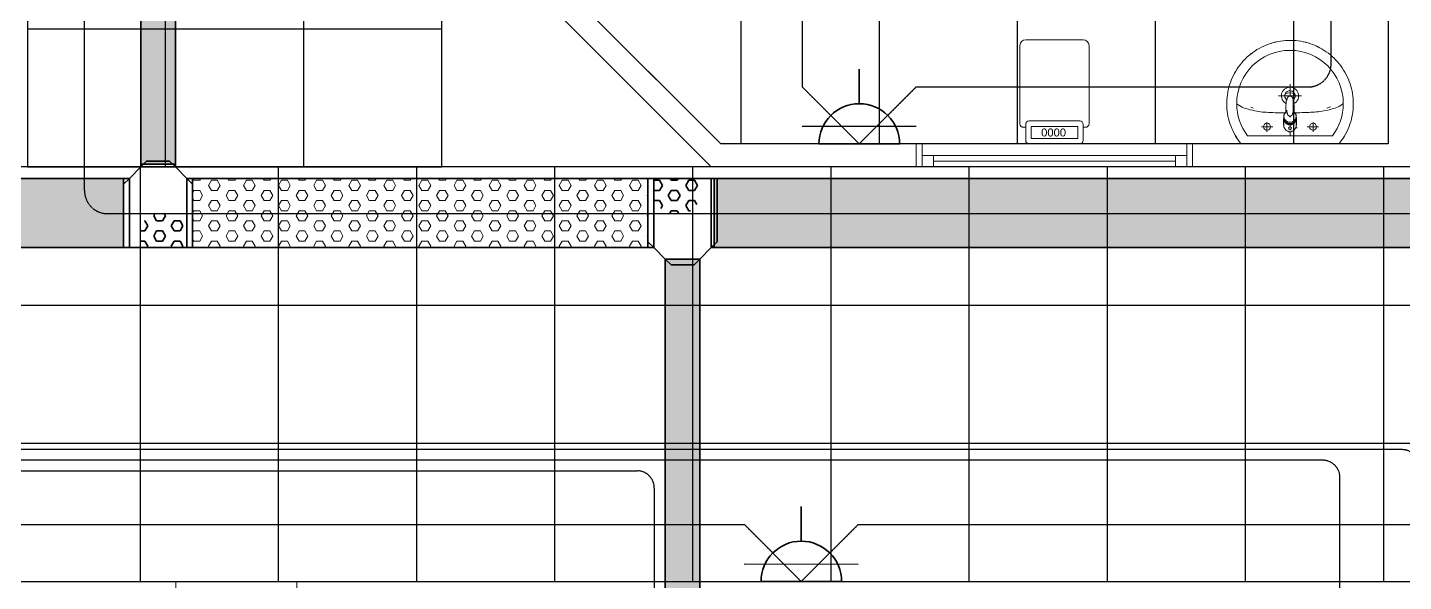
# Model space of a CAD drawing. Extents: x -12260 to 57327, y -29287 to 19916.
# Drawn here: x 13206 to 19182, y -2710 to -304 of the extents above; entities that cross this region are included whole.
import ezdxf
from ezdxf.enums import TextEntityAlignment as Align

# ---------------------------------------------------------------- set-up
doc = ezdxf.new("R2010")
doc.units = 0
doc.header["$LTSCALE"] = 0.25
doc.linetypes.add('DASHDOT', pattern=[25.4, 12.7, -6.35, 0, -6.35])
doc.linetypes.add('HIDDEN', pattern=[9.525, 6.35, -3.175])
for name, color, linetype, lineweight in [('01-First Floor-FUR$0$Aluminum', 251, 'Continuous', 5), ('01-First Floor-FUR$0$LOADING', 253, 'Continuous', 5), ('01-First Floor-FUR$0$P-SANR-FIXT', 6, 'Continuous', 18), ('01-First Floor-FUR$0$P-SANR-FIXT-1', 6, 'Continuous', 13), ('01-First Floor-FUR$0$Walls', 251, 'Continuous', 5), ('E-LITE-CLNG-CNDT', 6, 'DASHDOT', 35), ('E-LITE-EXIT-NUMB', 6, 'Continuous', 25), ('E-POWR-FLOR-CNDT', 6, 'HIDDEN', 25), ('E-POWR-WALL @ 100', 4, 'Continuous', 35), ('T-CABL-TRAY', 60, 'Continuous', 35)]:
    doc.layers.add(name, color=color, linetype=linetype, lineweight=lineweight)
doc.layers.add('01-First Floor-FUR$0$FALSE CEILING', color=251, linetype='Continuous')
doc.styles.add('01-First Floor-FUR$0$Standard', font='arial.ttf')
doc.styles.add('DC_SIMPLEX', font='SIMPLEX.shx', dxfattribs={"width": 0.7})

# ---------------------------------------------------------------- blocks, each defined once
blk = doc.blocks.new('01-First Floor-FUR$0$FP_138-161_A_00_GFL_-0_080_Einreichung_Grundrisse_100')
at = {"layer": '01-First Floor-FUR$0$P-SANR-FIXT'}
blk.add_line((-0.0044, -0.0019), (-0.0045, -0.0021), dxfattribs=at)
at = {"layer": '01-First Floor-FUR$0$P-SANR-FIXT', "flags": 128}
blk.add_lwpolyline([(-0.0057, -0.0037), (-0.0058, -0.0039), (-0.006, -0.004)], dxfattribs=at)
blk = doc.blocks.new('01-First Floor-FUR$0$FP_139-161_A_00_GFL_-0_080_Einreichung_Grundrisse_100')
at = {"layer": '01-First Floor-FUR$0$P-SANR-FIXT'}
blk.add_line((0.0045, -0.0022), (0.0044, -0.002), dxfattribs=at)
at = {"layer": '01-First Floor-FUR$0$P-SANR-FIXT', "flags": 128}
blk.add_lwpolyline([(0.006, -0.004), (0.0059, -0.0039), (0.0057, -0.0038)], dxfattribs=at)
blk = doc.blocks.new('01-First Floor-FUR$0$IS_Ceraplus_B8204_BIM_BG _1_ - B8204AA - CERAPLUS single lever basin mixer with pop-up waste-V137-161_A_00_GFL_-0_080_Einreichung_Grundrisse_100')
at = {"layer": '01-First Floor-FUR$0$P-SANR-FIXT-1'}
h = blk.add_hatch(dxfattribs=at)
h.set_pattern_fill('FP_26', color=256, style=0, pattern_type=2)
h.set_pattern_definition([(225, (0.009, 0), (0.010607, -0.010607), []), (315, (0.009, 0), (0.010607, 0.010607), [])])
h.paths.add_polyline_path([(0.0056, -0.002), (0.0058, -0.0024), (0.0058, -0.0021)])
h.paths.add_polyline_path([(0.007, -0.0039), (0.0088, -0.0045), (0.0084, -0.0043)])
at = {"layer": '01-First Floor-FUR$0$LOADING'}
for p, q in [((-0.028, 0), (-0.028, -0.0281)), ((-0.0274, -0.0337), (-0.0271, -0.0392)), ((-0.0262, -0.0282), (-0.0263, -0.0287)), ((-0.0137, -0.0512), (-0.0129, -0.0517)), ((0.0124, -0.052), (0.0133, -0.0515)), ((0.0185, -0.0618), (0.019, -0.0539)), ((0.019, -0.0539), (0.0188, -0.0561)), ((0.0263, -0.0287), (0.0262, -0.0282)), ((0.0262, -0.0293), (0.0263, -0.0287)), ((0.0271, -0.0392), (0.0274, -0.0337)), ((0.028, -0.0281), (0.028, 0)), ((0.014, -0.0647), (0.0133, -0.1077))]:
    blk.add_line(p, q, dxfattribs=at)
at = {"layer": '01-First Floor-FUR$0$LOADING', "flags": 128}
for points in [[(-0.0272, -0.0069), (-0.0266, 0.009), (-0.0165, 0.0236), (0, 0.0291)], [(0.0272, -0.0069), (0.0266, 0.009), (0.0165, 0.0236), (0, 0.0291)], [(-0.0271, -0.0393), (-0.027, -0.0403), (-0.0269, -0.0414), (-0.0267, -0.0424), (-0.0265, -0.0434), (-0.0262, -0.0444), (-0.0259, -0.0454), (-0.0255, -0.0464), (-0.0252, -0.0474), (-0.0247, -0.0484), (-0.0243, -0.0493), (-0.0238, -0.0502), (-0.0232, -0.0511), (-0.0226, -0.052), (-0.022, -0.0529), (-0.0214, -0.0537), (-0.0207, -0.0545), (-0.0199, -0.0553), (-0.0192, -0.0561), (-0.0184, -0.0568), (-0.0176, -0.0575), (-0.0173, -0.0577)], [(-0.0176, -0.0568), (-0.0224, -0.0513), (-0.0254, -0.0448), (-0.0264, -0.0376), (-0.0253, -0.0305), (-0.0222, -0.024), (-0.0172, -0.0186), (-0.0109, -0.0147), (-0.0037, -0.0127), (0.0037, -0.0127), (0.0109, -0.0147), (0.0172, -0.0186), (0.0222, -0.024), (0.0253, -0.0305), (0.0264, -0.0376), (0.0254, -0.0448), (0.0224, -0.0513), (0.0176, -0.0568)], [(-0.019, -0.0539), (-0.0185, -0.0615), (-0.0185, -0.0618)], [(-0.0162, -0.0579), (-0.0156, -0.058), (-0.0151, -0.0581), (-0.0146, -0.0583), (-0.0142, -0.0586), (-0.0139, -0.0588), (-0.0138, -0.0591)], [(-0.0138, -0.0591), (-0.0139, -0.0612), (-0.014, -0.0633)], [(0.0138, -0.0591), (0.0139, -0.0588), (0.0142, -0.0586), (0.0146, -0.0583), (0.0151, -0.0581), (0.0156, -0.058), (0.0162, -0.0579)], [(0.014, -0.0633), (0.0139, -0.0612), (0.0138, -0.0591)], [(0.0171, -0.0578), (0.0174, -0.0575), (0.0176, -0.0568)], [(0.0173, -0.0577), (0.0181, -0.057), (0.0189, -0.0563), (0.0197, -0.0556), (0.0204, -0.0548), (0.0211, -0.054), (0.0218, -0.0532), (0.0224, -0.0523), (0.023, -0.0514), (0.0236, -0.0505), (0.0241, -0.0496), (0.0246, -0.0487), (0.025, -0.0477), (0.0254, -0.0467), (0.0258, -0.0458), (0.0261, -0.0448), (0.0264, -0.0437), (0.0266, -0.0427), (0.0268, -0.0417), (0.027, -0.0407), (0.0271, -0.0396), (0.0271, -0.0393)], [(-0.0181, -0.0728), (-0.0177, -0.083), (-0.0172, -0.0938)], [(-0.0129, -0.1142), (-0.0124, -0.1161), (-0.0118, -0.1179), (-0.0109, -0.1197), (-0.0098, -0.1214), (-0.0084, -0.123), (-0.0067, -0.1244), (-0.0047, -0.1255), (-0.0025, -0.1263), (0, -0.1266)], [(0, -0.1266), (0.0025, -0.1263), (0.0047, -0.1255), (0.0067, -0.1244), (0.0084, -0.123), (0.0098, -0.1214), (0.0109, -0.1197), (0.0118, -0.1179), (0.0124, -0.1161), (0.0129, -0.1142)], [(0.0172, -0.0938), (0.0177, -0.083), (0.0181, -0.0728)], [(0.0184, -0.0651), (0.0184, -0.0652), (0.0184, -0.0652), (0.0184, -0.0652), (0.0184, -0.0654), (0.0184, -0.0655)]]:
    blk.add_lwpolyline(points, dxfattribs=at)
at = {"layer": '01-First Floor-FUR$0$LOADING'}
for centre, radius, start, end in [((0, 0.0135), 0.00603, 0, 180), ((0, 0.0135), 0.00603, 180, 0), ((-0.009, 0), 0.005, 300, 315), ((0.009, 0), 0.005, 225, 240)]:
    blk.add_arc(centre, radius, start, end, dxfattribs=at)
for centre, major_axis, start_param, end_param in [((0, -0.0281), (-0.028, 0), 4.712389, 6.47291), ((0, -0.0321), (0.0275, 0), 3.141823, 3.202701), ((0, -0.0321), (0.0275, 0), 3.239313, 3.439417), ((0, -0.0281), (0.028, 0), 3.371221, 3.483334), ((0, -0.0287), (0.0267, 0), 1.570796, 3.036556), ((0, -0.0287), (0.0263, 0), 2.625648, 2.791756), ((0, -0.0287), (-0.0263, 0), 4.712389, 5.759587), ((0, -0.0312), (0.0248, 0), 4.111947, 4.191073), ((0, -0.0281), (0.028, 0), 4.202431, 4.259552), ((0, -0.0287), (0.0263, 0), 4.169225, 4.2325), ((0, -0.0281), (0.028, 0), 6.093357, 7.853982), ((0, -0.0287), (0.0267, 0), 0.105099, 1.570796), ((0, -0.0287), (0.0262, 0), 0.523599, 1.570796), ((0, -0.0281), (0.028, 0), 5.172057, 5.222265), ((0, -0.0287), (0.0262, 0), 0.349919, 0.515945), ((0, -0.0287), (0.0267, 0), 6.059374, 6.108652), ((0, -0.0321), (0.0275, 0), 5.985527, 6.185455), ((0, -0.0281), (0.028, 0), 5.94107, 6.05344), ((0, -0.0321), (0.0275, 0), 6.222066, 6.282955)]:
    blk.add_ellipse(centre, major_axis=major_axis, ratio=0.961262, start_param=start_param, end_param=end_param, dxfattribs=at)
for points, knots in [([(-0.0215, -0.0162), (-0.0216, -0.0163), (-0.0219, -0.0167), (-0.0227, -0.0177), (-0.0238, -0.0192), (-0.0249, -0.0211), (-0.0258, -0.0231), (-0.0266, -0.0253), (-0.0273, -0.0282), (-0.0275, -0.0305), (-0.0275, -0.0321)], [0.7859035, 0.7859035, 0.7859035, 0.7859035, 0.7916667, 0.8055556, 0.8333333, 0.8611111, 0.8888889, 0.9166667, 0.9444444, 1, 1, 1, 1]), ([(0.021, -0.0157), (0.0208, -0.0154), (0.0203, -0.0149), (0.0192, -0.0139), (0.0177, -0.0127), (0.0161, -0.0117), (0.0148, -0.0109), (0.0138, -0.0104), (0.0127, -0.0099), (0.0113, -0.0093), (0.0087, -0.0084), (0.0048, -0.0075), (0, -0.0071), (-0.0048, -0.0075), (-0.0087, -0.0084), (-0.0113, -0.0093), (-0.0127, -0.0099), (-0.0138, -0.0104), (-0.0148, -0.0109), (-0.0161, -0.0117), (-0.0177, -0.0127), (-0.0191, -0.0139), (-0.0202, -0.0149), (-0.0208, -0.0154), (-0.021, -0.0157)], [0.2222222, 0.2222222, 0.2222222, 0.2222222, 0.2361111, 0.25, 0.2777778, 0.3055556, 0.3194444, 0.3333333, 0.3472222, 0.3611111, 0.3888889, 0.4444444, 0.5, 0.5555556, 0.6111111, 0.6388889, 0.6527778, 0.6666667, 0.6805556, 0.6944444, 0.7222222, 0.75, 0.7638889, 0.7777778, 0.7777778, 0.7777778, 0.7777778]), ([(-0.0188, -0.0538), (-0.0188, -0.0547), (-0.0186, -0.0582), (-0.0185, -0.0619), (-0.0184, -0.0646)], [0.6724021, 0.6724021, 0.6724021, 0.6724021, 0.75, 1, 1, 1, 1]), ([(-0.0162, -0.0579), (-0.0162, -0.0578), (-0.0163, -0.0578), (-0.0165, -0.0577), (-0.0166, -0.0575), (-0.0167, -0.0574), (-0.0169, -0.0573), (-0.017, -0.0572), (-0.0172, -0.0571), (-0.0173, -0.057), (-0.0175, -0.0569), (-0.0176, -0.0568)], [0, 0, 0, 0, 0.1, 0.2, 0.3, 0.4, 0.5, 0.6, 0.7, 0.8, 1, 1, 1, 1]), ([(-0.0148, -0.0587), (-0.015, -0.0586), (-0.0159, -0.0583), (-0.0167, -0.058), (-0.0172, -0.0578)], [0.8, 0.8, 0.8, 0.8, 0.85, 1, 1, 1, 1]), ([(0, -0.0378), (-0.0005, -0.038), (-0.0012, -0.0384), (-0.0021, -0.0389), (-0.0028, -0.0393), (-0.0035, -0.0397), (-0.0042, -0.04), (-0.0049, -0.0405), (-0.0055, -0.0409), (-0.0061, -0.0414), (-0.0067, -0.0419), (-0.0072, -0.0424), (-0.0078, -0.0429), (-0.0083, -0.0435), (-0.0088, -0.0441), (-0.0092, -0.0446), (-0.0096, -0.0452), (-0.01, -0.0459), (-0.0103, -0.0466), (-0.0105, -0.0472), (-0.0107, -0.0477), (-0.0108, -0.0481), (-0.0109, -0.0484), (-0.0111, -0.0489), (-0.0114, -0.0497), (-0.0118, -0.0509), (-0.0122, -0.0521), (-0.0124, -0.053), (-0.0126, -0.0537), (-0.0128, -0.0544), (-0.0129, -0.0552), (-0.0131, -0.0559), (-0.0132, -0.0566), (-0.0134, -0.0572), (-0.0136, -0.0581), (-0.0137, -0.0587), (-0.0138, -0.0591)], [0, 0, 0, 0, 0.055556, 0.083333, 0.111111, 0.138889, 0.166667, 0.194444, 0.222222, 0.25, 0.277778, 0.305556, 0.333333, 0.361111, 0.388889, 0.416667, 0.444444, 0.472222, 0.5, 0.527778, 0.541667, 0.555556, 0.569444, 0.583333, 0.611111, 0.666667, 0.722222, 0.75, 0.777778, 0.805556, 0.833333, 0.861111, 0.888889, 0.916667, 0.944444, 1, 1, 1, 1]), ([(0, -0.0357), (-0.0006, -0.0357), (-0.0013, -0.0357), (-0.002, -0.0357), (-0.0022, -0.0357)], [0, 0, 0, 0, 0.1, 0.1298359, 0.1298359, 0.1298359, 0.1298359]), ([(0.0022, -0.0357), (0.002, -0.0357), (0.0013, -0.0357), (0.0006, -0.0357), (0, -0.0357)], [0.8701578, 0.8701578, 0.8701578, 0.8701578, 0.9, 1, 1, 1, 1]), ([(0.0138, -0.0591), (0.0137, -0.0587), (0.0136, -0.0581), (0.0134, -0.0572), (0.0132, -0.0566), (0.0131, -0.0559), (0.0129, -0.0552), (0.0128, -0.0544), (0.0126, -0.0537), (0.0124, -0.053), (0.0122, -0.0521), (0.0118, -0.0509), (0.0114, -0.0497), (0.0111, -0.0489), (0.0109, -0.0484), (0.0108, -0.0481), (0.0107, -0.0477), (0.0105, -0.0472), (0.0103, -0.0466), (0.01, -0.0459), (0.0096, -0.0452), (0.0092, -0.0446), (0.0088, -0.0441), (0.0083, -0.0435), (0.0078, -0.0429), (0.0072, -0.0424), (0.0067, -0.0419), (0.0061, -0.0414), (0.0055, -0.0409), (0.0049, -0.0405), (0.0042, -0.04), (0.0035, -0.0397), (0.0028, -0.0393), (0.0021, -0.0389), (0.0012, -0.0384), (0.0005, -0.038), (0, -0.0378)], [0, 0, 0, 0, 0.055556, 0.083333, 0.111111, 0.138889, 0.166667, 0.194444, 0.222222, 0.25, 0.277778, 0.333333, 0.388889, 0.416667, 0.430556, 0.444444, 0.458333, 0.472222, 0.5, 0.527778, 0.555556, 0.583333, 0.611111, 0.638889, 0.666667, 0.694444, 0.722222, 0.75, 0.777778, 0.805556, 0.833333, 0.861111, 0.888889, 0.916667, 0.944444, 1, 1, 1, 1]), ([(0.0141, -0.0613), (0.0141, -0.0611), (0.0143, -0.0608), (0.0145, -0.0604), (0.0148, -0.06), (0.0151, -0.0596), (0.0153, -0.0594), (0.0155, -0.0592), (0.0156, -0.059), (0.0158, -0.0588), (0.016, -0.0587), (0.0163, -0.0585), (0.0165, -0.0583), (0.0166, -0.0582)], [0.3333333, 0.3333333, 0.3333333, 0.3333333, 0.4166667, 0.5, 0.5833333, 0.6666667, 0.7083333, 0.75, 0.7916667, 0.8333333, 0.875, 0.9166667, 1, 1, 1, 1]), ([(0.0176, -0.0568), (0.0175, -0.0569), (0.0173, -0.057), (0.0172, -0.0571), (0.017, -0.0572), (0.0169, -0.0573), (0.0167, -0.0574), (0.0166, -0.0575), (0.0165, -0.0577), (0.0163, -0.0578), (0.0162, -0.0578), (0.0162, -0.0579)], [0, 0, 0, 0, 0.2, 0.3, 0.4, 0.5, 0.6, 0.7, 0.8, 0.9, 1, 1, 1, 1]), ([(0.0184, -0.0646), (0.0185, -0.0619), (0.0186, -0.0582), (0.0188, -0.0547), (0.0188, -0.0538)], [0, 0, 0, 0, 0.25, 0.3275586, 0.3275586, 0.3275586, 0.3275586]), ([(0.0275, -0.0321), (0.0275, -0.0305), (0.0273, -0.0282), (0.0266, -0.0253), (0.0258, -0.0231), (0.0249, -0.0211), (0.0238, -0.0192), (0.0227, -0.0177), (0.0219, -0.0167), (0.0216, -0.0163), (0.0215, -0.0162)], [0, 0, 0, 0, 0.0555556, 0.0833333, 0.1111111, 0.1388889, 0.1666667, 0.1944444, 0.2083333, 0.2142181, 0.2142181, 0.2142181, 0.2142181]), ([(-0.0131, -0.1116), (-0.0132, -0.1115), (-0.0135, -0.1109), (-0.0141, -0.1099), (-0.0147, -0.1086), (-0.0153, -0.1072), (-0.0159, -0.1053), (-0.0167, -0.1021), (-0.0171, -0.0992), (-0.0171, -0.0973)], [0.4856715, 0.4856715, 0.4856715, 0.4856715, 0.5, 0.55, 0.6, 0.65, 0.7, 0.8, 1, 1, 1, 1]), ([(-0.0132, -0.1091), (-0.0132, -0.1096), (-0.0132, -0.1103), (-0.0132, -0.1111), (-0.0132, -0.1115), (-0.0132, -0.1118), (-0.0131, -0.1122), (-0.0131, -0.1125), (-0.0131, -0.1128), (-0.0131, -0.1131), (-0.013, -0.1134), (-0.013, -0.1138), (-0.0129, -0.1141), (-0.0129, -0.1142)], [0.2, 0.2, 0.2, 0.2, 0.4, 0.5, 0.55, 0.6, 0.65, 0.7, 0.75, 0.8, 0.85, 0.9, 1, 1, 1, 1]), ([(0.0129, -0.1142), (0.0129, -0.1141), (0.013, -0.1138), (0.013, -0.1134), (0.0131, -0.1131), (0.0131, -0.1128), (0.0131, -0.1125), (0.0131, -0.1122), (0.0132, -0.1118), (0.0132, -0.1115), (0.0132, -0.1111), (0.0132, -0.1103), (0.0132, -0.1096), (0.0132, -0.1091)], [0, 0, 0, 0, 0.1, 0.15, 0.2, 0.25, 0.3, 0.35, 0.4, 0.45, 0.5, 0.6, 0.8, 0.8, 0.8, 0.8]), ([(0.0131, -0.1116), (0.0133, -0.1113), (0.0137, -0.1106), (0.0142, -0.1096), (0.0147, -0.1084), (0.0153, -0.1072), (0.0159, -0.1053), (0.0167, -0.1021), (0.0171, -0.0992), (0.0171, -0.0973)], [-0.5143371, -0.5143371, -0.5143371, -0.5143371, -0.475, -0.4375, -0.4, -0.35, -0.3, -0.2, 0, 0, 0, 0])]:
    blk.add_open_spline(points, degree=3, knots=knots, dxfattribs=at)
for points in [[(-0.0172, -0.0578), (-0.0171, -0.0578), (-0.0169, -0.058), (-0.0167, -0.0581), (-0.0166, -0.0582)], [(-0.0162, -0.0579), (-0.0162, -0.0579), (-0.0164, -0.0581), (-0.0165, -0.0582), (-0.0166, -0.0583), (-0.0166, -0.0582), (-0.0166, -0.0582)], [(-0.0166, -0.0582), (-0.0163, -0.0585), (-0.0156, -0.059), (-0.0148, -0.0599), (-0.0142, -0.0609), (-0.0139, -0.0617), (-0.0138, -0.0621)], [(0.0172, -0.0578), (0.0168, -0.0579), (0.0158, -0.0583), (0.0147, -0.0587), (0.0141, -0.059)], [(0.0166, -0.0582), (0.0166, -0.0582), (0.0166, -0.0583), (0.0165, -0.0582), (0.0164, -0.0581), (0.0162, -0.0579), (0.0162, -0.0579)], [(0.0166, -0.0582), (0.0167, -0.0582), (0.0168, -0.0581), (0.0169, -0.058), (0.0169, -0.058)], [(0.0169, -0.058), (0.017, -0.0579), (0.0171, -0.0579), (0.0171, -0.0578)], [(-0.0184, -0.0646), (-0.0183, -0.0659), (-0.0182, -0.0684), (-0.0181, -0.0709), (-0.0181, -0.0721)], [(-0.0172, -0.0938), (-0.0172, -0.0944), (-0.0172, -0.0956), (-0.0171, -0.0967), (-0.0171, -0.0973)], [(-0.014, -0.0633), (-0.014, -0.0633), (-0.014, -0.0633), (-0.014, -0.0633)], [(-0.014, -0.0646), (-0.014, -0.0644), (-0.014, -0.064), (-0.014, -0.0635), (-0.014, -0.0633)], [(0.014, -0.0633), (0.014, -0.0633), (0.014, -0.0633), (0.014, -0.0633)], [(0.014, -0.0633), (0.014, -0.0635), (0.014, -0.064), (0.014, -0.0644), (0.014, -0.0647)], [(0.0171, -0.0973), (0.0171, -0.0967), (0.0172, -0.0956), (0.0172, -0.0944), (0.0172, -0.0938)], [(0.0181, -0.0721), (0.0181, -0.0709), (0.0182, -0.0684), (0.0183, -0.0659), (0.0184, -0.0646)]]:
    blk.add_open_spline(points, degree=3, dxfattribs=at)
for name in ['01-First Floor-FUR$0$FP_138-161_A_00_GFL_-0_080_Einreichung_Grundrisse_100', '01-First Floor-FUR$0$FP_139-161_A_00_GFL_-0_080_Einreichung_Grundrisse_100']:
    blk.add_blockref(name, (0, 0), dxfattribs=at)
blk = doc.blocks.new('01-First Floor-FUR$0$_100_WB_KER_REN_55x45x18 - _100_WB_KER_REN_55x45x18-V63-161_A_00_GFL_-0_080_Einreichung_Grundrisse_100')
at = {"layer": '01-First Floor-FUR$0$LOADING'}
for p, q in [((-0.2075, 0.225), (-0.2075, 0.2227)), ((0.2074, 0.225), (-0.2074, 0.225)), ((-0.1855, 0.1899), (0.1855, 0.1899)), ((0, 0.1899), (0, 0.1724)), ((0.2075, 0.2227), (0.2075, 0.225)), ((-0.0744, 0.15), (-0.1234, 0.15)), ((-0.1, 0.172), (-0.1, 0.1303)), ((-0.0259, 0.155), (-0.0315, 0.155)), ((0, 0.1656), (0, 0.1628)), ((0, 0.1509), (0, 0.1454)), ((0, 0.1422), (0, 0.1399)), ((0.026, 0.155), (0.0248, 0.155)), ((0.0744, 0.15), (0.1234, 0.15)), ((0.1, 0.172), (0.1, 0.1303)), ((-0.1763, 0.0637), (-0.1598, 0.0692)), ((0.1605, 0.0691), (0.1707, 0.0656)), ((-0.05, 0.0161), (0.05, 0.0161)), ((0, 0.0168), (0, -0.0348))]:
    blk.add_line(p, q, dxfattribs=at)
at = {"layer": '01-First Floor-FUR$0$LOADING', "flags": 128}
for points in [[(-0.2121, 0.225), (-0.219, 0.2164), (-0.2254, 0.2075), (-0.2316, 0.1983), (-0.2373, 0.189), (-0.2427, 0.1794), (-0.2476, 0.1696), (-0.2522, 0.1596), (-0.2564, 0.1494), (-0.2602, 0.1391), (-0.2635, 0.1286), (-0.2665, 0.118), (-0.269, 0.1073), (-0.271, 0.0965), (-0.2727, 0.0856), (-0.2739, 0.0747), (-0.2747, 0.0637), (-0.275, 0.0527), (-0.275, 0.05)], [(0.275, 0.05), (0.2748, 0.061), (0.2741, 0.072), (0.273, 0.0829), (0.2715, 0.0938), (0.2695, 0.1046), (0.2671, 0.1154), (0.2643, 0.126), (0.261, 0.1365), (0.2574, 0.1469), (0.2533, 0.1571), (0.2488, 0.1671), (0.2439, 0.177), (0.2387, 0.1866), (0.233, 0.1961), (0.227, 0.2053), (0.2206, 0.2142), (0.2138, 0.2229), (0.2121, 0.225)], [(-0.275, 0.05), (-0.2748, 0.039), (-0.2741, 0.028), (-0.273, 0.0171), (-0.2715, 0.0062), (-0.2695, -0.0046), (-0.2671, -0.0154), (-0.2643, -0.026), (-0.261, -0.0365), (-0.2574, -0.0469), (-0.2533, -0.0571), (-0.2488, -0.0671), (-0.2439, -0.077), (-0.2387, -0.0866), (-0.233, -0.0961), (-0.227, -0.1053), (-0.2206, -0.1142), (-0.2138, -0.1229), (-0.2067, -0.1313), (-0.1993, -0.1395), (-0.1916, -0.1473), (-0.1836, -0.1548), (-0.1752, -0.162), (-0.1666, -0.1688), (-0.1577, -0.1753), (-0.1486, -0.1814), (-0.1392, -0.1872), (-0.1296, -0.1925), (-0.1198, -0.1975), (-0.1098, -0.2021), (-0.0996, -0.2063), (-0.0893, -0.2101), (-0.0788, -0.2135), (-0.0682, -0.2164), (-0.0575, -0.2189), (-0.0467, -0.221), (-0.0359, -0.2227), (-0.0249, -0.2239), (-0.014, -0.2246), (-0.003, -0.225), (0.008, -0.2249), (0.019, -0.2243), (0.03, -0.2234), (0.0409, -0.2219), (0.0517, -0.2201), (0.0625, -0.2178), (0.0731, -0.2151), (0.0837, -0.212), (0.0941, -0.2084), (0.1043, -0.2044), (0.1144, -0.2001), (0.1243, -0.1953), (0.1341, -0.1901), (0.1436, -0.1846), (0.1528, -0.1786), (0.1618, -0.1723), (0.1706, -0.1657), (0.1791, -0.1587), (0.1873, -0.1514), (0.1952, -0.1437), (0.2028, -0.1358), (0.21, -0.1275), (0.217, -0.119), (0.2236, -0.1101), (0.2298, -0.1011), (0.2356, -0.0918), (0.2411, -0.0822), (0.2462, -0.0725), (0.2509, -0.0625), (0.2552, -0.0524), (0.2591, -0.0421), (0.2626, -0.0317), (0.2656, -0.0211), (0.2683, -0.0104), (0.2705, 0.0003), (0.2722, 0.0112), (0.2736, 0.0221), (0.2745, 0.0331), (0.2749, 0.0441), (0.275, 0.05)]]:
    blk.add_lwpolyline(points, dxfattribs=at)
at = {"layer": '01-First Floor-FUR$0$LOADING'}
for centre in [(-0.1, 0.15), (0.1, 0.15)]:
    blk.add_circle(centre, 0.015, dxfattribs=at)
for centre, radius, start, end in [((0, 0.05), 0.275, 145.93243, 150.3591), ((0, 0.05), 0.2315, 142.82093, 180), ((0, 0.05), 0.275, 140.4788, 141.23806), ((0, 0.05), 0.2315, 0, 37.17907), ((0, 0.05), 0.275, 38.76194, 39.5212), ((0, 0.05), 0.275, 29.6409, 34.06757), ((0, 0.155), 0.0175, 54.08995, 125.91005), ((0, 0.155), 0.0175, 251.94632, 258.23461), ((0, 0.155), 0.0175, 68.869, 83.8798), ((0, 0.05), 0.275, 180, 183.62252), ((0, 0.05), 0.2315, 180, 0), ((0, 0.0161), 0.0375, 117.13046, 0), ((0, 0.0161), 0.0225, 129.50249, 0), ((0, 0.0161), 0.0225, 180, 193.3417), ((0, 0.0161), 0.0225, 197.04659, 201.50796), ((0, 0.0161), 0.0225, 156.72498, 162.01336), ((0, 0.05), 0.047, 243.44331, 296.55669), ((0, 0.0161), 0.0225, 138.08082, 143.39393), ((0, 0.0161), 0.0225, 0, 51.42857), ((0, 0.0161), 0.0225, 36.61605, 41.92646), ((0, 0.0161), 0.0375, 0, 61.41458), ((0, 0.0161), 0.0225, 17.98869, 23.27602), ((0, 0.0161), 0.0225, 338.49204, 342.95341), ((0, 0.0161), 0.0225, 346.6583, 0), ((0, 0.05), 0.275, 307.66888, 312), ((0, 0.05), 0.275, 240, 245.65889), ((0, 0.05), 0.275, 252, 257.5535), ((0, 0.05), 0.275, 264, 276), ((0, 0.05), 0.275, 282.92407, 288)]:
    blk.add_arc(centre, radius, start, end, dxfattribs=at)
for points, knots in [([(-0.2074, 0.225), (-0.2078, 0.225), (-0.2086, 0.225), (-0.2095, 0.225), (-0.2102, 0.225), (-0.2106, 0.225), (-0.2109, 0.225), (-0.2111, 0.225), (-0.2114, 0.225), (-0.2116, 0.225), (-0.2118, 0.225), (-0.2119, 0.225), (-0.2119, 0.225)], [-1, -1, -1, -1, -0.8333333, -0.6666667, -0.5833333, -0.5, -0.4583333, -0.4166667, -0.3333333, -0.2916667, -0.25, -0.1666667, -0.1666667, -0.1666667, -0.1666667]), ([(0.2119, 0.225), (0.2119, 0.225), (0.2118, 0.225), (0.2116, 0.225), (0.2114, 0.225), (0.2111, 0.225), (0.2109, 0.225), (0.2106, 0.225), (0.2102, 0.225), (0.2095, 0.225), (0.2086, 0.225), (0.2078, 0.225), (0.2074, 0.225)], [-0.8333333, -0.8333333, -0.8333333, -0.8333333, -0.75, -0.7083333, -0.6666667, -0.5833333, -0.5416667, -0.5, -0.4166667, -0.3333333, -0.1666667, 0, 0, 0, 0]), ([(-0.0037, 0.1721), (-0.0046, 0.1719), (-0.0064, 0.1714), (-0.0081, 0.1705), (-0.009, 0.17)], [0.5653198, 0.5653198, 0.5653198, 0.5653198, 0.6111111, 0.6666667, 0.6666667, 0.6666667, 0.6666667]), ([(0.009, 0.17), (0.0086, 0.1703), (0.0077, 0.1708), (0.0059, 0.1715), (0.0046, 0.1719), (0.0037, 0.1721)], [0.3333333, 0.3333333, 0.3333333, 0.3333333, 0.3611111, 0.3888889, 0.4346482, 0.4346482, 0.4346482, 0.4346482]), ([(-0.2294, 0.0509), (-0.2103, 0.066), (-0.1431, 0.0839), (-0.1084, 0.0863), (-0.0496, 0.0893), (-0.0206, 0.0899)], [0.0392191, 0.0392191, 0.0392191, 0.0392191, 0.1715289, 0.4228457, 0.6475389, 0.6475389, 0.6475389, 0.6475389]), ([(0.0209, 0.0903), (0.0512, 0.0901), (0.1113, 0.0879), (0.1514, 0.0828), (0.2115, 0.0665), (0.2292, 0.052)], [0.7533082, 0.7533082, 0.7533082, 0.7533082, 0.9865548, 1.235629, 1.3638988, 1.3638988, 1.3638988, 1.3638988]), ([(-0.0141, 0.0337), (-0.0162, 0.0319), (-0.0207, 0.0267), (-0.0225, 0.02), (-0.0225, 0.0161)], [0.7144203, 0.7144203, 0.7144203, 0.7144203, 0.8333333, 1, 1, 1, 1]), ([(0.0225, 0.0161), (0.0225, 0.0187), (0.0216, 0.0239), (0.0182, 0.0298), (0.0152, 0.0327), (0.0141, 0.0337)], [0, 0, 0, 0, 0.1111111, 0.2222222, 0.285568, 0.285568, 0.285568, 0.285568])]:
    blk.add_open_spline(points, degree=3, knots=knots, dxfattribs=at)
for points in [[(-0.2075, 0.2227), (-0.2075, 0.2231), (-0.2075, 0.2235), (-0.2075, 0.2239)], [(-0.1852, 0.1899), (-0.1853, 0.1899), (-0.1854, 0.1899), (-0.1855, 0.1899)], [(0.1855, 0.1899), (0.1854, 0.1899), (0.1853, 0.1899), (0.1852, 0.1899)], [(0.2075, 0.2239), (0.2075, 0.2235), (0.2075, 0.2231), (0.2075, 0.2227)], [(-0.0009, 0.1725), (-0.0013, 0.1725), (-0.0018, 0.1724), (-0.0022, 0.1724)], [(0.0022, 0.1724), (0.0018, 0.1724), (0.0013, 0.1725), (0.0009, 0.1725)], [(-0.0225, 0.0161), (-0.0225, 0.0147), (-0.0222, 0.012), (-0.0215, 0.0093), (-0.021, 0.008)], [(0.021, 0.008), (0.0215, 0.0093), (0.0222, 0.012), (0.0225, 0.0147), (0.0225, 0.0161)]]:
    blk.add_open_spline(points, degree=3, dxfattribs=at)
at = {"layer": '01-First Floor-FUR$0$LOADING', "xscale": -1, "rotation": 5.088887490341627e-12}
blk.add_blockref('01-First Floor-FUR$0$IS_Ceraplus_B8204_BIM_BG _1_ - B8204AA - CERAPLUS single lever basin mixer with pop-up waste-V137-161_A_00_GFL_-0_080_Einreichung_Grundrisse_100', (0, 0.1434), dxfattribs=at)
blk = doc.blocks.new('01-First Floor-FUR$0$HF13461A-P')
at = {"layer": '01-First Floor-FUR$0$LOADING'}
for p, q in [((0.0229, 0.4353), (0.0229, 0.3653)), ((0.2579, 0.4503), (0.0379, 0.4503)), ((0.2493, 0.4266), (0.0466, 0.4266)), ((0.0466, 0.4266), (0.0466, 0.3739)), ((0.2493, 0.4266), (0.2493, 0.3739)), ((0.2729, 0.4353), (0.2729, 0.3653)), ((-0.0021, 0.3628), (-0.0021, 0.0228)), ((0.0229, 0.3778), (0.0129, 0.3778)), ((0.2493, 0.3739), (0.0466, 0.3739)), ((0.2829, 0.3778), (0.2729, 0.3778)), ((0.2979, 0.0228), (0.2979, 0.3628)), ((0.2579, 0.3503), (0.0379, 0.3503)), ((0.0229, -0.0022), (0.2729, -0.0022))]:
    blk.add_line(p, q, dxfattribs=at)
for centre, radius, start, end in [((0.0379, 0.4353), 0.015, 90, 180), ((0.2579, 0.4353), 0.015, 0, 90), ((0.0129, 0.3628), 0.015, 90, 180), ((0.0379, 0.3653), 0.015, 180, 270), ((0.2579, 0.3653), 0.015, 270, 0), ((0.2829, 0.3628), 0.015, 0, 90), ((0.0229, 0.0228), 0.025, 180, 270), ((0.2729, 0.0228), 0.025, 270, 0)]:
    blk.add_arc(centre, radius, start, end, dxfattribs=at)
at = {"layer": '01-First Floor-FUR$0$LOADING', "style": '01-First Floor-FUR$0$Standard'}
blk.add_text('0000', height=0.03477, dxfattribs=at).set_placement((0.0901, 0.3829))
blk = doc.blocks.new('01-First Floor-FUR$0$A$C37be4daf')
at = {"layer": '01-First Floor-FUR$0$Aluminum'}
for p, q in [((1416, 598.2), (216, 598.2)), ((241, 498.2), (241, 598.2)), ((291, 548.2), (291, 598.2)), ((1341, 548.2), (1341, 598.2)), ((1391, 498.2), (1391, 598.2)), ((1391, 548.2), (241, 548.2)), ((291, 573.2), (1341, 573.2)), ((1416, 498.2), (216, 498.2))]:
    blk.add_line(p, q, dxfattribs=at)
at = {"layer": '01-First Floor-FUR$0$Walls'}
for p, q in [((216, 498.2), (216, 598.2)), ((1416, 498.2), (1416, 598.2))]:
    blk.add_line(p, q, dxfattribs=at)
blk = doc.blocks.new('01-First Floor-FUR')
at = {"layer": '01-First Floor-FUR$0$Aluminum'}
for p, q in [((12675.9, -2710), (13875.9, -2710)), ((13850.9, -2710), (13850.9, -2810))]:
    blk.add_line(p, q, dxfattribs=at)
at = {"layer": '01-First Floor-FUR$0$FALSE CEILING', "linetype": 'Continuous'}
for p, q in [((13806, -910), (13806, 8610)), ((14406, -910), (14406, 8610)), ((16306, -810), (16306, 3190)), ((16906, -810), (16906, 3190)), ((17506, -810), (17506, 3190)), ((18106, -810), (18106, 3190)), ((18706, -810), (18706, 3190)), ((13206, -310), (15006, -310)), ((13696.4, -2710), (13696.4, -910)), ((14296.4, -2710), (14296.4, -910)), ((14896.4, -2710), (14896.4, -910)), ((15496.4, -2710), (15496.4, -910)), ((16096.4, -2710), (16096.4, -910)), ((16696.4, -2710), (16696.4, -910)), ((17296.4, -2710), (17296.4, -910)), ((17896.4, -2710), (17896.4, -910)), ((18496.4, -2710), (18496.4, -910)), ((19096.4, -2710), (19096.4, -910)), ((8296.4, -1510), (48976, -1510)), ((8296.4, -2110), (48976, -2110))]:
    blk.add_line(p, q, dxfattribs=at)
at = {"layer": '01-First Floor-FUR$0$FALSE CEILING'}
blk.add_lwpolyline([(13206, -910), (15006, -910), (15006, 8610), (13206, 8610)], close=True, dxfattribs=at)
for points in [[(16217.4, -810), (15106, 301.4), (15106, 3190), (19115.6, 3190), (19115.6, -810), (16217.4, -810)], [(48976, -910), (8296.4, -910), (8296.4, -2710), (48976, -2710), (48976, -910)]]:
    blk.add_lwpolyline(points, dxfattribs=at)
at = {"layer": '01-First Floor-FUR$0$Walls'}
for p, q in [((19115.6, -810), (19115.6, 3190)), ((15106, 301.4), (16217.4, -810)), ((15006, 260), (16176, -910)), ((19115.6, -810), (16217.4, -810)), ((23315.6, -910), (16176, -910)), ((5386, -2710), (14376, -2710)), ((13875.9, -2710), (14375.9, -2710)), ((13875.9, -2710), (14275.9, -2710)), ((14376, -2710), (14376, -6080))]:
    blk.add_line(p, q, dxfattribs=at)
at = {"rotation": 180}
blk.add_blockref('01-First Floor-FUR$0$A$C37be4daf', (18482.5, -311.8), dxfattribs=at)
at = {"layer": '01-First Floor-FUR$0$LOADING', "lineweight": 0, "xscale": -1000, "yscale": 1000, "zscale": 1000, "rotation": 180}
blk.add_blockref('01-First Floor-FUR$0$HF13461A-P', (17518.6, -359.7, -0.1), dxfattribs=at)
at = {"layer": '01-First Floor-FUR$0$LOADING', "xscale": 1000, "yscale": 1000, "zscale": 1000, "rotation": 180}
blk.add_blockref('01-First Floor-FUR$0$_100_WB_KER_REN_55x45x18 - _100_WB_KER_REN_55x45x18-V63-161_A_00_GFL_-0_080_Einreichung_Grundrisse_100', (18689.6, -585, -0.1), dxfattribs=at)
blk = doc.blocks.new('*U26')
blk.add_line((0, -1.75), (0, -3.25))
blk.add_lwpolyline([(-1.75, 0, 1), (1.75, 0)], format="xyb", close=True)
at = {"layer": 'Defpoints'}
for p, q in [((-2.475, -2.475), (0, 0)), ((2.475, -2.475), (0, 0)), ((2.475, -0.758), (-2.475, -0.758))]:
    blk.add_line(p, q, dxfattribs=at)
at = {"layer": 'E-LITE-EXIT-NUMB', "style": 'DC_SIMPLEX', "width": 0.7, "flags": 8}
blk.add_attdef('TYPE', text='', height=2, rotation=360, dxfattribs=at).set_placement((-2.682, 5.238), align=Align.RIGHT)
blk.add_attdef('CIRCUIT', (2.682, 5.238), '', height=2, rotation=360, dxfattribs=at)
blk = doc.blocks.new('*U34')
blk.add_line((1.75, 0), (3.25, 0))
blk.add_lwpolyline([(0, -1.75, 1), (0, 1.75)], format="xyb", close=True)
at = {"layer": 'Defpoints'}
for p, q in [((2.475, 2.474), (0, 0)), ((0.759, 2.475), (0.758, -2.475)), ((2.474, -2.475), (0, 0))]:
    blk.add_line(p, q, dxfattribs=at)
at = {"layer": 'E-LITE-EXIT-NUMB', "style": 'DC_SIMPLEX', "width": 0.7, "flags": 8}
blk.add_attdef('TYPE', text='', height=2, rotation=360, dxfattribs=at).set_placement((-2.682, 5.238), align=Align.RIGHT)
blk.add_attdef('CIRCUIT', (2.682, 5.238), '', height=2, rotation=360, dxfattribs=at)
blk = doc.blocks.new('*U60')
at = {"lineweight": 0}
h = blk.add_hatch(dxfattribs=at)
h.set_pattern_fill('HEX', color=253, scale=8, angle=180, style=0)
h.set_pattern_definition([(180, (-14217.92, -2e-10), (6e-13, -43.99409), [25.4, -50.8]), (300, (-14217.92, -2e-10), (38.1, 21.99705), [25.4, -50.8]), (240, (-14243.32, -2e-10), (38.1, -21.99705), [25.4, -50.8])])
h.paths.add_polyline_path([(-7020.1, 300), (-7020.1, 0), (0, 0), (0, 300)])
at = {"color": 0}
for p, q in [((0, 300), (-7020.1, 300)), ((-7020.1, 0), (-7020.1, 300)), ((0, 0), (-7020.1, 0))]:
    blk.add_line(p, q, dxfattribs=at)
blk = doc.blocks.new('*U43')
h = blk.add_hatch()
h.set_pattern_fill('HEX', color=253, scale=8, angle=-90, style=0)
h.paths.add_polyline_path([(0, -200), (0, 0), (-100, 0), (-150, -50), (-150, -150), (-100, -200)])
at = {"color": 0}
for p, q in [((-350, -50), (-300, 0)), ((-300, 0), (-300, 50)), ((0, 0), (0, 50)), ((-350, -50), (-400, -50)), ((0, 0), (0, -250)), ((-350, -200), (-400, -200)), ((-350, -200), (-300, -250)), ((-300, -250), (-300, -300)), ((0, -250), (0, -300))]:
    blk.add_line(p, q, dxfattribs=at)
at = {"color": 253}
for p, q in [((-300, 0), (-275, 25)), ((-300, 0), (0, 0)), ((-275, 25), (0, 25)), ((-350, -50), (-375, -75)), ((-350, -50), (-350, -200)), ((-375, -75), (-375, -175)), ((-350, -200), (-375, -175)), ((-300, -250), (0, -250)), ((-300, -250), (-275, -275)), ((-275, -275), (0, -275))]:
    blk.add_line(p, q, dxfattribs=at)
blk = doc.blocks.new('*U63')
at = {"lineweight": 0}
h = blk.add_hatch(dxfattribs=at)
h.set_pattern_fill('HEX', color=253, scale=8, angle=180, style=0)
h.set_pattern_definition([(180, (-21352.648, -3e-10), (6e-13, -43.99409), [25.4, -50.8]), (300, (-21352.648, -3e-10), (38.1, 21.997045), [25.4, -50.8]), (240, (-21378.048, -3e-10), (38.1, -21.997045), [25.4, -50.8])])
h.paths.add_polyline_path([(-9205.8, 150), (-9205.8, 0), (0, 0), (0, 150)])
at = {"color": 0}
for p, q in [((0, 150), (-9205.8, 150)), ((-9205.8, 0), (-9205.8, 150)), ((0, 0), (-9205.8, 0))]:
    blk.add_line(p, q, dxfattribs=at)
blk = doc.blocks.new('*U59')
at = {"lineweight": 0}
h = blk.add_hatch(dxfattribs=at)
h.set_pattern_fill('HEX', color=253, scale=8, angle=180, style=0)
h.set_pattern_definition([(180, (-15402.3, -2e-10), (6e-13, -43.99409), [25.4, -50.8]), (300, (-15402.3, -2e-10), (38.1, 21.99705), [25.4, -50.8]), (240, (-15427.7, -2e-10), (38.1, -21.99705), [25.4, -50.8])])
h.paths.add_polyline_path([(-8700.7, 150), (-8700.7, 0), (0, 0), (0, 150)])
at = {"color": 0}
for p, q in [((0, 150), (-8700.7, 150)), ((0, 0), (0, 150)), ((0, 0), (-8700.7, 0))]:
    blk.add_line(p, q, dxfattribs=at)
blk = doc.blocks.new('*U42')
h = blk.add_hatch()
h.set_pattern_fill('HEX', color=253, scale=8, angle=-90, style=0)
h.paths.add_polyline_path([(0, -200), (0, 0), (-100, 0), (-150, -50), (-150, -150), (-100, -200)])
at = {"color": 0}
for p, q in [((-350, -50), (-300, 0)), ((-300, 0), (-300, 50)), ((0, 0), (0, 50)), ((-350, -50), (-400, -50)), ((0, 0), (0, -250)), ((-350, -200), (-400, -200)), ((-350, -200), (-300, -250)), ((-300, -250), (-300, -300)), ((0, -250), (0, -300))]:
    blk.add_line(p, q, dxfattribs=at)
at = {"color": 253}
for p, q in [((-300, 0), (-275, 25)), ((-300, 0), (0, 0)), ((-275, 25), (0, 25)), ((-350, -50), (-375, -75)), ((-350, -50), (-350, -200)), ((-375, -75), (-375, -175)), ((-350, -200), (-375, -175)), ((-300, -250), (0, -250)), ((-300, -250), (-275, -275)), ((-275, -275), (0, -275))]:
    blk.add_line(p, q, dxfattribs=at)
blk = doc.blocks.new('*U61')
at = {"lineweight": 0}
h = blk.add_hatch(dxfattribs=at)
h.set_pattern_fill('HEX', color=253, scale=8, angle=270, style=0)
h.set_pattern_definition([(270, (3e-10, -17821.62), (43.99409, 8e-13), [25.4, -50.8]), (30, (3e-10, -17821.62), (-21.99705, 38.1), [25.4, -50.8]), (330, (3e-10, -17847.02), (21.99705, 38.1), [25.4, -50.8])])
h.paths.add_polyline_path([(-300, -1977.7), (0, -1977.7), (0, 0), (-300, 0)])
at = {"color": 0}
for p, q in [((0, 0), (-300, 0)), ((0, 0), (0, -1977.7)), ((-300, 0), (-300, -1977.7)), ((0, -1977.7), (-300, -1977.7))]:
    blk.add_line(p, q, dxfattribs=at)
blk = doc.blocks.new('*U58')
at = {"lineweight": 0}
h = blk.add_hatch(dxfattribs=at)
h.set_pattern_fill('HEX', color=253, scale=8, angle=180, style=0)
h.set_pattern_definition([(180, (-14735.614, -2e-10), (6e-13, -43.99409), [25.4, -50.8]), (300, (-14735.614, -2e-10), (38.1, 21.99705), [25.4, -50.8]), (240, (-14761.014, -2e-10), (38.1, -21.99705), [25.4, -50.8])])
h.paths.add_polyline_path([(-7107.9, 300), (-7107.9, 0), (0, 0), (0, 300)])
at = {"color": 0}
for p, q in [((0, 300), (-7107.9, 300)), ((-7107.9, 0), (-7107.9, 300)), ((0, 0), (-7107.9, 0))]:
    blk.add_line(p, q, dxfattribs=at)
blk = doc.blocks.new('A$Cd86d5af4')
at = {"layer": 'T-CABL-TRAY', "linetype": 'Continuous'}
for name, p, rotation in [('*U59', (-33942.7, -1623.5), 270), ('*U42', (-33742.7, -1986, 0), 270), ('*U60', (-41037.7, -1686), 180), ('*U61', (-31740, -1986), 270), ('*U43', (-31715, -1686, 0), 90), ('*U63', (-31665, -11241.8), 270)]:
    blk.add_blockref(name, p, dxfattribs=dict(at, rotation=rotation))
at = {"layer": 'T-CABL-TRAY', "linetype": 'Continuous', "xscale": -1, "rotation": 180}
blk.add_blockref('*U58', (-24344.6, -1686), dxfattribs=at)

msp = doc.modelspace()

# ---------------------------------------------------------------- linework, layer by layer
at = {"layer": 'E-POWR-FLOR-CNDT'}
for points in [[(16942.4, -686.3), (17066.1, -562.5), (18768.1, -562.5, 0.414214), (18868.1, -462.5), (18868.1, 2230.7), (18991.8, 2354.4)], [(15242.8, 1229.8), (15353.5, 1119.1), (16471.2, 1119.1, -0.414214), (16571.2, 1019.1), (16571.2, -562.5), (16694.9, -686.3)], [(18906.4, -8830), (18906.4, -2258.4, 0.414214), (18831.4, -2183.4), (5856.8, -2183.4, -0.414214), (5781.8, -2108.4), (5781.8, 516.4)], [(23391.4, -400.8), (23391.4, -1012.7, -0.414214), (23291.4, -1112.7), (13553.5, -1112.7, -0.414214), (13453.5, -1012.7), (13453.5, -32.5), (13329.7, 91.3)]]:
    msp.add_lwpolyline(points, format="xyb", dxfattribs=at)
at = {"layer": 'E-POWR-FLOR-CNDT', "elevation": 0}
for points in [[(5735.9, 516.4), (5735.9, -2154.2, 0.414214), (5810.9, -2229.2), (15853.5, -2229.2, -0.414214), (15928.5, -2304.2), (15928.5, -4126.4, 0.198912), (15950.5, -4179.5), (16052.3, -4281.2)], [(19251.7, -2810), (19251.7, -2212.5, 0.414214), (19176.7, -2137.5), (5902.6, -2137.5, -0.414214), (5827.6, -2062.5), (5827.6, 516.4)]]:
    msp.add_lwpolyline(points, format="xyb", dxfattribs=at)
at = {"layer": 'E-POWR-FLOR-CNDT'}
for points in [[(6690.7, -2586.3), (6814.5, -2462.6), (16319.5, -2462.5), (16443.2, -2586.2)], [(16690.7, -2586.3), (16814.5, -2462.6), (26319.5, -2462.5), (26443.2, -2586.2)]]:
    msp.add_lwpolyline(points, dxfattribs=at)

# ---------------------------------------------------------------- block references
at = {"layer": 'E-LITE-CLNG-CNDT'}
msp.add_blockref('01-First Floor-FUR', (0, 0), dxfattribs=at)
at = {"layer": 'E-POWR-FLOR-CNDT'}
msp.add_blockref('A$Cd86d5af4', (47641, 726), dxfattribs=at)
at = {"layer": 'E-POWR-WALL @ 100', "yscale": 100, "zscale": 100}
for name, p, xscale, rotation in [('*U26', (16818.7, -810), -100, 180), ('*U34', (16566.9, -2710), 100, 90.00000000000001)]:
    msp.add_blockref(name, p, dxfattribs=dict(at, xscale=xscale, rotation=rotation))

doc.saveas('drawing.dxf')
